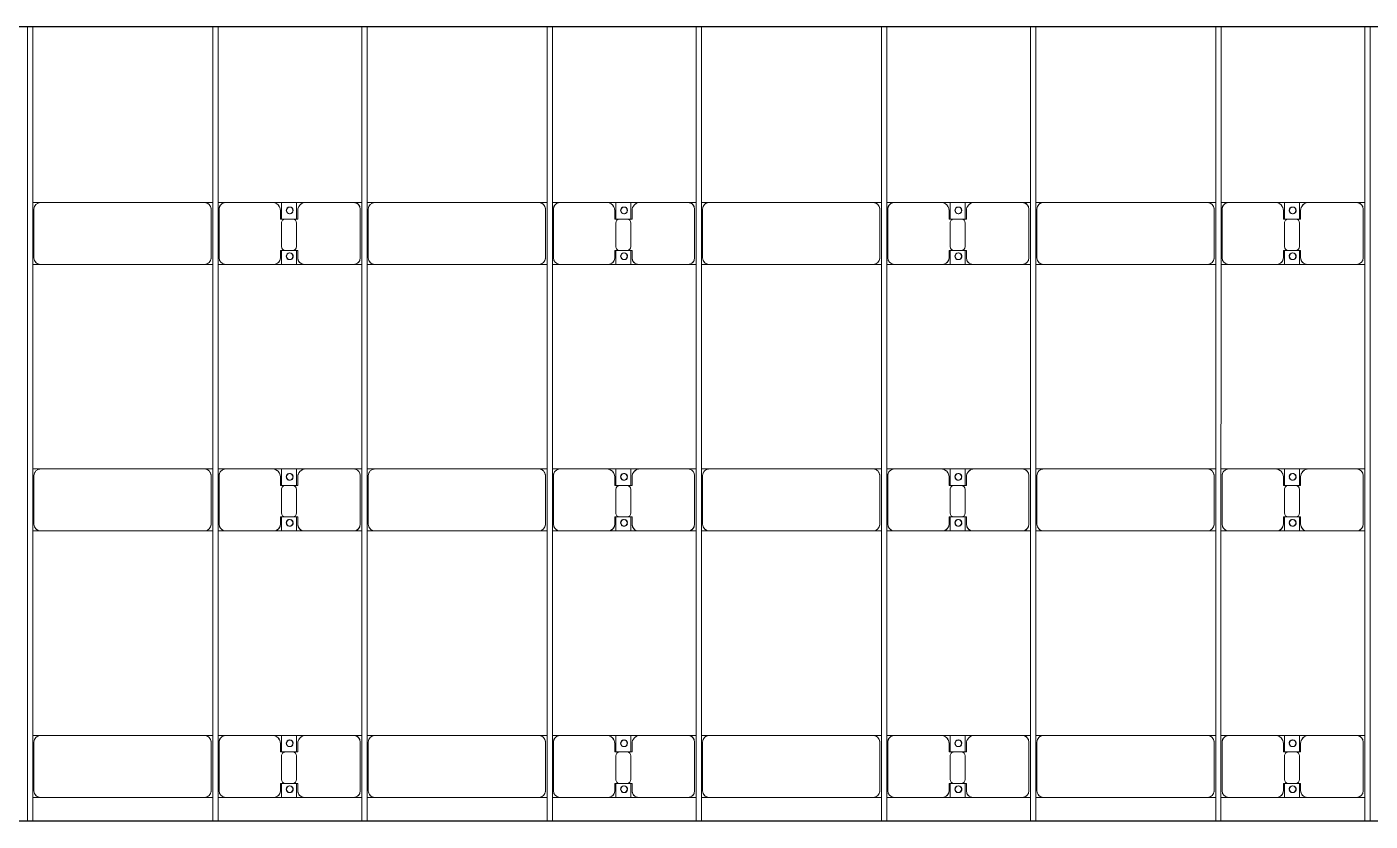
# Model space of a CAD drawing. Header units: millimetres. Extents: x -533732 to -130507, y -117886 to -23954.
# Drawn here: x -484065 to -473980, y -100546 to -94585 of the extents above; entities that cross this region are included whole.
import ezdxf

# ---------------------------------------------------------------- set-up
doc = ezdxf.new("R2010")
doc.units = ezdxf.units.MM
doc.layers.add('A-GENM', color=13, linetype='Continuous', lineweight=9)
doc.layers.add('S-BEAM', color=12, linetype='Continuous', lineweight=9)

# ---------------------------------------------------------------- blocks, each defined once
blk = doc.blocks.new('Dầm C52 - Hộp 40x60-V106-BỐ TRÍ KHUNG KẾT CẤU BÈ PIN 06')
at = {"layer": 'S-BEAM', "color": 3, "lineweight": 25}
blk.add_line((-637, -20), (-145891, -20), dxfattribs=at)
blk = doc.blocks.new('Dầm C52 - Hộp 40x60-19452-BỐ TRÍ KHUNG KẾT CẤU BÈ PIN 06')
at = {"layer": 'S-BEAM', "color": 3, "lineweight": 25}
blk.add_line((-110033, 20), (110033, 20), dxfattribs=at)
blk = doc.blocks.new('Dai phao do pin - DẢI PHAO ĐỠ PIN-V138-BỐ TRÍ KHUNG KẾT CẤU BÈ PIN 06')
at = {"layer": 'A-GENM', "color": 7}
for p, q in [((18279, 223), (18340, 223)), ((18279, 223), (18340, 223)), ((18710, 223), (18340, 223)), ((18710, 223), (18882, 223)), ((18882, 223), (18710, 223)), ((18768, 223), (18940, 223)), ((18768, 116), (18768, 223)), ((18940, 223), (18768, 223)), ((18882, 223), (18882, 116)), ((19300, 223), (18940, 223)), ((19300, 223), (19359, 223)), ((19300, 223), (19359, 223)), ((19399, 223), (19460, 223)), ((19399, 223), (19460, 223)), ((20690, 223), (19460, 223)), ((20690, 223), (20749, 223)), ((20690, 223), (20749, 223)), ((20789, 223), (20850, 223)), ((20789, 223), (20850, 223)), ((21220, 223), (20850, 223)), ((21220, 223), (21392, 223)), ((21392, 223), (21220, 223)), ((21278, 223), (21450, 223)), ((21278, 116), (21278, 223)), ((21450, 223), (21278, 223)), ((21392, 223), (21392, 116)), ((21810, 223), (21450, 223)), ((21810, 223), (21869, 223)), ((21810, 223), (21869, 223)), ((21909, 223), (21970, 223)), ((21909, 223), (21970, 223)), ((23200, 223), (21970, 223)), ((23200, 223), (23259, 223)), ((23200, 223), (23259, 223)), ((23299, 223), (23360, 223)), ((23299, 223), (23360, 223)), ((23730, 223), (23360, 223)), ((23730, 223), (23902, 223)), ((23902, 223), (23730, 223)), ((23788, 223), (23960, 223)), ((23788, 116), (23788, 223)), ((23960, 223), (23788, 223)), ((23902, 223), (23902, 116)), ((24320, 223), (23960, 223)), ((24320, 223), (24379, 223)), ((24320, 223), (24379, 223)), ((24419, 223), (24480, 223)), ((24419, 223), (24480, 223)), ((25710, 223), (24480, 223)), ((25710, 223), (25769, 223)), ((25710, 223), (25769, 223)), ((25809, 223), (25870, 223)), ((25809, 223), (25870, 223)), ((26240, 223), (25870, 223)), ((26240, 223), (26412, 223)), ((26412, 223), (26240, 223)), ((26298, 223), (26470, 223)), ((26298, 116), (26298, 223)), ((26470, 223), (26298, 223)), ((26412, 223), (26412, 116)), ((26830, 223), (26470, 223)), ((26830, 223), (26889, 223)), ((26830, 223), (26889, 223)), ((26929, 223), (26990, 223)), ((26929, 223), (26990, 223)), ((28220, 223), (26990, 223)), ((28220, 223), (28279, 223)), ((28220, 223), (28279, 223)), ((18290, 173), (18290, -192)), ((18760, 118), (18760, 173)), ((18852, 118), (18760, 118)), ((18890, 118), (18798, 118)), ((18890, 173), (18890, 118)), ((19350, -192), (19350, 173)), ((19410, 173), (19410, -192)), ((20740, -192), (20740, 173)), ((20800, 173), (20800, -192)), ((21270, 118), (21270, 173)), ((21362, 118), (21270, 118)), ((21400, 118), (21308, 118)), ((21400, 173), (21400, 118)), ((21860, -192), (21860, 173)), ((21920, 173), (21920, -192)), ((23250, -192), (23250, 173)), ((23310, 173), (23310, -192)), ((23780, 118), (23780, 173)), ((23872, 118), (23780, 118)), ((23910, 118), (23818, 118)), ((23910, 173), (23910, 118)), ((24370, -192), (24370, 173)), ((24430, 173), (24430, -192)), ((25760, -192), (25760, 173)), ((25820, 173), (25820, -192)), ((26290, 118), (26290, 173)), ((26382, 118), (26290, 118)), ((26420, 118), (26328, 118)), ((26420, 173), (26420, 118)), ((26880, -192), (26880, 173)), ((26940, 173), (26940, -192)), ((28270, -192), (28270, 173)), ((18768, 88), (18768, -88)), ((18882, -88), (18882, 88)), ((21278, 88), (21278, -88)), ((21392, -88), (21392, 88)), ((23788, 88), (23788, -88)), ((23902, -88), (23902, 88)), ((26298, 88), (26298, -88)), ((26412, -88), (26412, 88)), ((18760, -182), (18760, -118)), ((18760, -118), (18852, -118)), ((18768, -242), (18768, -116)), ((18798, -118), (18890, -118)), ((18882, -116), (18882, -242)), ((18890, -118), (18890, -182)), ((21270, -182), (21270, -118)), ((21270, -118), (21362, -118)), ((21278, -242), (21278, -116)), ((21308, -118), (21400, -118)), ((21392, -116), (21392, -242)), ((21400, -118), (21400, -182)), ((23780, -182), (23780, -118)), ((23780, -118), (23872, -118)), ((23788, -242), (23788, -116)), ((23818, -118), (23910, -118)), ((23902, -116), (23902, -242)), ((23910, -118), (23910, -182)), ((26290, -182), (26290, -118)), ((26290, -118), (26382, -118)), ((26298, -242), (26298, -116)), ((26328, -118), (26420, -118)), ((26412, -116), (26412, -242)), ((26420, -118), (26420, -182)), ((18340, -242), (18279, -242)), ((18340, -242), (18279, -242)), ((18340, -242), (18700, -242)), ((18882, -242), (18700, -242)), ((18700, -242), (18882, -242)), ((18950, -242), (18768, -242)), ((18768, -242), (18950, -242)), ((18950, -242), (19300, -242)), ((19359, -242), (19300, -242)), ((19359, -242), (19300, -242)), ((19460, -242), (19399, -242)), ((19460, -242), (19399, -242)), ((19460, -242), (20690, -242)), ((20749, -242), (20690, -242)), ((20749, -242), (20690, -242)), ((20850, -242), (20789, -242)), ((20850, -242), (20789, -242)), ((20850, -242), (21210, -242)), ((21392, -242), (21210, -242)), ((21210, -242), (21392, -242)), ((21460, -242), (21278, -242)), ((21278, -242), (21460, -242)), ((21460, -242), (21810, -242)), ((21869, -242), (21810, -242)), ((21869, -242), (21810, -242)), ((21970, -242), (21909, -242)), ((21970, -242), (21909, -242)), ((21970, -242), (23200, -242)), ((23259, -242), (23200, -242)), ((23259, -242), (23200, -242)), ((23360, -242), (23299, -242)), ((23360, -242), (23299, -242)), ((23360, -242), (23720, -242)), ((23902, -242), (23720, -242)), ((23720, -242), (23902, -242)), ((23970, -242), (23788, -242)), ((23788, -242), (23970, -242)), ((23970, -242), (24320, -242)), ((24379, -242), (24320, -242)), ((24379, -242), (24320, -242)), ((24480, -242), (24419, -242)), ((24480, -242), (24419, -242)), ((24480, -242), (25710, -242)), ((25769, -242), (25710, -242)), ((25769, -242), (25710, -242)), ((25870, -242), (25809, -242)), ((25870, -242), (25809, -242)), ((25870, -242), (26230, -242)), ((26412, -242), (26230, -242)), ((26230, -242), (26412, -242)), ((26480, -242), (26298, -242)), ((26298, -242), (26480, -242)), ((26480, -242), (26830, -242)), ((26889, -242), (26830, -242)), ((26889, -242), (26830, -242)), ((26990, -242), (26929, -242)), ((26990, -242), (26929, -242)), ((26990, -242), (28220, -242)), ((28279, -242), (28220, -242)), ((28279, -242), (28220, -242))]:
    blk.add_line(p, q, dxfattribs=at)
for centre, radius, start, end in [((18340, 173), 50, 90, 180), ((18340, 173), 50, 105, 180), ((18710, 173), 50, 360, 90), ((18710, 173), 50, 360, 75), ((18940, 173), 50, 90, 180), ((18940, 173), 50, 105, 180), ((19300, 173), 50, 0, 90), ((19300, 173), 50, 0, 75), ((19460, 173), 50, 90, 180), ((19460, 173), 50, 90, 120), ((20690, 173), 50, 360, 90), ((20690, 173), 50, 15, 90), ((20850, 173), 50, 90, 180), ((20850, 173), 50, 105, 180), ((21220, 173), 50, 0, 90), ((21220, 173), 50, 0, 75), ((21450, 173), 50, 90, 180), ((21450, 173), 50, 105, 180), ((21810, 173), 50, 0, 90), ((21810, 173), 50, 0, 75), ((21970, 173), 50, 90, 180), ((21970, 173), 50, 90, 120), ((23200, 173), 50, 0, 90), ((23200, 173), 50, 15, 90), ((23360, 173), 50, 90, 180), ((23360, 173), 50, 105, 180), ((23730, 173), 50, 360, 90), ((23730, 173), 50, 360, 75), ((23960, 173), 50, 90, 180), ((23960, 173), 50, 105, 180), ((24320, 173), 50, 0, 90), ((24320, 173), 50, 0, 75), ((24480, 173), 50, 90, 180), ((24480, 173), 50, 90, 120), ((25710, 173), 50, 360, 90), ((25710, 173), 50, 15, 90), ((25870, 173), 50, 90, 180), ((25870, 173), 50, 105, 180), ((26240, 173), 50, 360, 90), ((26240, 173), 50, 360, 75), ((26470, 173), 50, 90, 180), ((26470, 173), 50, 105, 180), ((26830, 173), 50, 0, 90), ((26830, 173), 50, 0, 75), ((26990, 173), 50, 90, 180), ((26990, 173), 50, 90, 120), ((28220, 173), 50, 0, 90), ((28220, 173), 50, 15, 90), ((18798, 88), 30, 90, 180), ((18819, 162), 25, 360, 180), ((18819, 162), 25, 360, 165), ((18819, 162), 25, 180, 0), ((18819, 162), 25, 195, 255), ((18821, 162), 25, 0, 180), ((18821, 162), 25, 90, 180), ((18821, 162), 25, 180, 0), ((18821, 162), 25, 180, 255), ((18819, 162), 25, 285, 360), ((18821, 162), 25, 15, 75), ((18821, 162), 25, 285, 345), ((18852, 88), 30, 0, 90), ((19460, 173), 50, 150, 180), ((21308, 88), 30, 90, 180), ((21329, 162), 25, 360, 180), ((21329, 162), 25, 360, 165), ((21329, 162), 25, 180, 0), ((21329, 162), 25, 195, 255), ((21331, 162), 25, 0, 180), ((21331, 162), 25, 90, 180), ((21331, 162), 25, 180, 0), ((21331, 162), 25, 180, 255), ((21329, 162), 25, 285, 360), ((21331, 162), 25, 15, 75), ((21331, 162), 25, 285, 345), ((21362, 88), 30, 0, 90), ((21970, 173), 50, 150, 180), ((23818, 88), 30, 90, 180), ((23839, 162), 25, 0, 180), ((23839, 162), 25, 0, 165), ((23839, 162), 25, 180, 0), ((23839, 162), 25, 195, 255), ((23841, 162), 25, 360, 180), ((23841, 162), 25, 90, 180), ((23841, 162), 25, 180, 360), ((23841, 162), 25, 180, 255), ((23839, 162), 25, 285, 0), ((23841, 162), 25, 15, 75), ((23841, 162), 25, 285, 345), ((23872, 88), 30, 360, 90), ((24480, 173), 50, 150, 180), ((26328, 88), 30, 90, 180), ((26349, 162), 25, 360, 180), ((26349, 162), 25, 360, 165), ((26349, 162), 25, 180, 360), ((26349, 162), 25, 195, 255), ((26351, 162), 25, 0, 180), ((26351, 162), 25, 90, 180), ((26351, 162), 25, 180, 360), ((26351, 162), 25, 180, 255), ((26349, 162), 25, 285, 360), ((26351, 162), 25, 15, 75), ((26351, 162), 25, 285, 345), ((26382, 88), 30, 0, 90), ((26990, 173), 50, 150, 180), ((18798, -88), 30, 180, 270), ((18852, -88), 30, 270, 0), ((21308, -88), 30, 180, 270), ((21362, -88), 30, 270, 0), ((23818, -88), 30, 180, 270), ((23872, -88), 30, 270, 360), ((26328, -88), 30, 180, 270), ((26382, -88), 30, 270, 0), ((18340, -192), 50, 180, 270), ((18340, -192), 50, 180, 255), ((18700, -182), 60, 270, 0), ((18700, -182), 60, 300, 0), ((18819, -183), 25, 360, 180), ((18819, -183), 25, 180, 360), ((18819, -183), 25, 195, 360), ((18821, -183), 25, 0, 180), ((18821, -183), 25, 60, 180), ((18821, -183), 25, 180, 0), ((18821, -183), 25, 180, 270), ((18819, -183), 25, 360, 150), ((18821, -183), 25, 285, 345), ((18821, -183), 25, 15, 30), ((18950, -182), 60, 180, 270), ((18950, -182), 60, 180, 240), ((19300, -192), 50, 270, 0), ((19300, -192), 50, 285, 0), ((19460, -192), 50, 180, 270), ((19460, -192), 50, 180, 210), ((20690, -192), 50, 270, 0), ((20850, -192), 50, 180, 270), ((20850, -192), 50, 180, 255), ((21210, -182), 60, 270, 0), ((21210, -182), 60, 300, 0), ((21329, -183), 25, 0, 180), ((21329, -183), 25, 180, 0), ((21329, -183), 25, 195, 0), ((21331, -183), 25, 360, 180), ((21331, -183), 25, 60, 180), ((21331, -183), 25, 180, 0), ((21331, -183), 25, 180, 270), ((21329, -183), 25, 0, 150), ((21331, -183), 25, 285, 345), ((21331, -183), 25, 15, 30), ((21460, -182), 60, 180, 270), ((21460, -182), 60, 180, 240), ((21810, -192), 50, 270, 0), ((21810, -192), 50, 285, 0), ((21970, -192), 50, 180, 270), ((21970, -192), 50, 180, 210), ((23200, -192), 50, 270, 0), ((23360, -192), 50, 180, 270), ((23360, -192), 50, 180, 255), ((23720, -182), 60, 270, 0), ((23720, -182), 60, 300, 0), ((23839, -183), 25, 0, 180), ((23839, -183), 25, 180, 0), ((23839, -183), 25, 195, 0), ((23841, -183), 25, 360, 180), ((23841, -183), 25, 60, 180), ((23841, -183), 25, 180, 0), ((23841, -183), 25, 180, 270), ((23839, -183), 25, 360, 150), ((23841, -183), 25, 285, 345), ((23841, -183), 25, 15, 30), ((23970, -182), 60, 180, 270), ((23970, -182), 60, 180, 240), ((24320, -192), 50, 270, 0), ((24320, -192), 50, 285, 0), ((24480, -192), 50, 180, 270), ((24480, -192), 50, 180, 210), ((25710, -192), 50, 270, 360), ((25870, -192), 50, 180, 270), ((25870, -192), 50, 180, 255), ((26230, -182), 60, 270, 360), ((26230, -182), 60, 300, 360), ((26349, -183), 25, 0, 180), ((26349, -183), 25, 180, 0), ((26349, -183), 25, 195, 0), ((26351, -183), 25, 360, 180), ((26351, -183), 25, 60, 180), ((26351, -183), 25, 180, 0), ((26351, -183), 25, 180, 270), ((26349, -183), 25, 0, 150), ((26351, -183), 25, 285, 345), ((26351, -183), 25, 15, 30), ((26480, -182), 60, 180, 270), ((26480, -182), 60, 180, 240), ((26830, -192), 50, 270, 0), ((26830, -192), 50, 285, 0), ((26990, -192), 50, 180, 270), ((26990, -192), 50, 180, 210), ((28220, -192), 50, 270, 360), ((19460, -192), 50, 225, 255), ((20690, -192), 50, 270, 300), ((20690, -192), 50, 330, 345), ((21970, -192), 50, 225, 255), ((23200, -192), 50, 270, 300), ((23200, -192), 50, 330, 345), ((24480, -192), 50, 225, 255), ((25710, -192), 50, 270, 300), ((25710, -192), 50, 330, 345), ((26990, -192), 50, 225, 255), ((28220, -192), 50, 270, 300), ((28220, -192), 50, 330, 345)]:
    blk.add_arc(centre, radius, start, end, dxfattribs=at)
blk = doc.blocks.new('Dai phao do pin - DẢI PHAO ĐỠ PIN-V139-BỐ TRÍ KHUNG KẾT CẤU BÈ PIN 06')
at = {"layer": 'A-GENM', "color": 7}
for p, q in [((18279, 223), (18340, 223)), ((18279, 223), (18340, 223)), ((18710, 223), (18340, 223)), ((18710, 223), (18882, 223)), ((18882, 223), (18710, 223)), ((18768, 223), (18940, 223)), ((18768, 116), (18768, 223)), ((18940, 223), (18768, 223)), ((18882, 223), (18882, 116)), ((19300, 223), (18940, 223)), ((19300, 223), (19359, 223)), ((19300, 223), (19359, 223)), ((19399, 223), (19460, 223)), ((19399, 223), (19460, 223)), ((20690, 223), (19460, 223)), ((20690, 223), (20749, 223)), ((20690, 223), (20749, 223)), ((20789, 223), (20850, 223)), ((20789, 223), (20850, 223)), ((21220, 223), (20850, 223)), ((21220, 223), (21392, 223)), ((21392, 223), (21220, 223)), ((21278, 223), (21450, 223)), ((21278, 116), (21278, 223)), ((21450, 223), (21278, 223)), ((21392, 223), (21392, 116)), ((21810, 223), (21450, 223)), ((21810, 223), (21869, 223)), ((21810, 223), (21869, 223)), ((21909, 223), (21970, 223)), ((21909, 223), (21970, 223)), ((23200, 223), (21970, 223)), ((23200, 223), (23259, 223)), ((23200, 223), (23259, 223)), ((23299, 223), (23360, 223)), ((23299, 223), (23360, 223)), ((23730, 223), (23360, 223)), ((23730, 223), (23902, 223)), ((23902, 223), (23730, 223)), ((23788, 223), (23960, 223)), ((23788, 116), (23788, 223)), ((23960, 223), (23788, 223)), ((23902, 223), (23902, 116)), ((24320, 223), (23960, 223)), ((24320, 223), (24379, 223)), ((24320, 223), (24379, 223)), ((24419, 223), (24480, 223)), ((24419, 223), (24480, 223)), ((25710, 223), (24480, 223)), ((25710, 223), (25769, 223)), ((25710, 223), (25769, 223)), ((25809, 223), (25870, 223)), ((25809, 223), (25870, 223)), ((26240, 223), (25870, 223)), ((26240, 223), (26412, 223)), ((26412, 223), (26240, 223)), ((26298, 223), (26470, 223)), ((26298, 116), (26298, 223)), ((26470, 223), (26298, 223)), ((26412, 223), (26412, 116)), ((26830, 223), (26470, 223)), ((26830, 223), (26889, 223)), ((26830, 223), (26889, 223)), ((26929, 223), (26990, 223)), ((26929, 223), (26990, 223)), ((28220, 223), (26990, 223)), ((28220, 223), (28279, 223)), ((28220, 223), (28279, 223)), ((18290, 173), (18290, -192)), ((18760, 118), (18760, 173)), ((18852, 118), (18760, 118)), ((18890, 118), (18798, 118)), ((18890, 173), (18890, 118)), ((19350, -192), (19350, 173)), ((19410, 173), (19410, -192)), ((20740, -192), (20740, 173)), ((20800, 173), (20800, -192)), ((21270, 118), (21270, 173)), ((21362, 118), (21270, 118)), ((21400, 118), (21308, 118)), ((21400, 173), (21400, 118)), ((21860, -192), (21860, 173)), ((21920, 173), (21920, -192)), ((23250, -192), (23250, 173)), ((23310, 173), (23310, -192)), ((23780, 118), (23780, 173)), ((23872, 118), (23780, 118)), ((23910, 118), (23818, 118)), ((23910, 173), (23910, 118)), ((24370, -192), (24370, 173)), ((24430, 173), (24430, -192)), ((25760, -192), (25760, 173)), ((25820, 173), (25820, -192)), ((26290, 118), (26290, 173)), ((26382, 118), (26290, 118)), ((26420, 118), (26328, 118)), ((26420, 173), (26420, 118)), ((26880, -192), (26880, 173)), ((26940, 173), (26940, -192)), ((28270, -192), (28270, 173)), ((18768, 88), (18768, -88)), ((18882, -88), (18882, 88)), ((21278, 88), (21278, -88)), ((21392, -88), (21392, 88)), ((23788, 88), (23788, -88)), ((23902, -88), (23902, 88)), ((26298, 88), (26298, -88)), ((26412, -88), (26412, 88)), ((18760, -182), (18760, -118)), ((18760, -118), (18852, -118)), ((18768, -242), (18768, -116)), ((18798, -118), (18890, -118)), ((18882, -116), (18882, -242)), ((18890, -118), (18890, -182)), ((21270, -182), (21270, -118)), ((21270, -118), (21362, -118)), ((21278, -242), (21278, -116)), ((21308, -118), (21400, -118)), ((21392, -116), (21392, -242)), ((21400, -118), (21400, -182)), ((23780, -182), (23780, -118)), ((23780, -118), (23872, -118)), ((23788, -242), (23788, -116)), ((23818, -118), (23910, -118)), ((23902, -116), (23902, -242)), ((23910, -118), (23910, -182)), ((26290, -182), (26290, -118)), ((26290, -118), (26382, -118)), ((26298, -242), (26298, -116)), ((26328, -118), (26420, -118)), ((26412, -116), (26412, -242)), ((26420, -118), (26420, -182)), ((18340, -242), (18279, -242)), ((18340, -242), (18279, -242)), ((18340, -242), (18700, -242)), ((18882, -242), (18700, -242)), ((18700, -242), (18882, -242)), ((18950, -242), (18768, -242)), ((18768, -242), (18950, -242)), ((18950, -242), (19300, -242)), ((19359, -242), (19300, -242)), ((19359, -242), (19300, -242)), ((19460, -242), (19399, -242)), ((19460, -242), (19399, -242)), ((19460, -242), (20690, -242)), ((20749, -242), (20690, -242)), ((20749, -242), (20690, -242)), ((20850, -242), (20789, -242)), ((20850, -242), (20789, -242)), ((20850, -242), (21210, -242)), ((21392, -242), (21210, -242)), ((21210, -242), (21392, -242)), ((21460, -242), (21278, -242)), ((21278, -242), (21460, -242)), ((21460, -242), (21810, -242)), ((21869, -242), (21810, -242)), ((21869, -242), (21810, -242)), ((21970, -242), (21909, -242)), ((21970, -242), (21909, -242)), ((21970, -242), (23200, -242)), ((23259, -242), (23200, -242)), ((23259, -242), (23200, -242)), ((23360, -242), (23299, -242)), ((23360, -242), (23299, -242)), ((23360, -242), (23720, -242)), ((23902, -242), (23720, -242)), ((23720, -242), (23902, -242)), ((23970, -242), (23788, -242)), ((23788, -242), (23970, -242)), ((23970, -242), (24320, -242)), ((24379, -242), (24320, -242)), ((24379, -242), (24320, -242)), ((24480, -242), (24419, -242)), ((24480, -242), (24419, -242)), ((24480, -242), (25710, -242)), ((25769, -242), (25710, -242)), ((25769, -242), (25710, -242)), ((25870, -242), (25809, -242)), ((25870, -242), (25809, -242)), ((25870, -242), (26230, -242)), ((26412, -242), (26230, -242)), ((26230, -242), (26412, -242)), ((26480, -242), (26298, -242)), ((26298, -242), (26480, -242)), ((26480, -242), (26830, -242)), ((26889, -242), (26830, -242)), ((26889, -242), (26830, -242)), ((26990, -242), (26929, -242)), ((26990, -242), (26929, -242)), ((26990, -242), (28220, -242)), ((28279, -242), (28220, -242)), ((28279, -242), (28220, -242))]:
    blk.add_line(p, q, dxfattribs=at)
for centre, radius, start, end in [((18340, 173), 50, 90, 180), ((18340, 173), 50, 105, 180), ((18710, 173), 50, 360, 90), ((18710, 173), 50, 360, 75), ((18940, 173), 50, 90, 180), ((18940, 173), 50, 105, 180), ((19300, 173), 50, 0, 90), ((19300, 173), 50, 0, 75), ((19460, 173), 50, 90, 180), ((19460, 173), 50, 90, 120), ((20690, 173), 50, 360, 90), ((20690, 173), 50, 15, 90), ((20850, 173), 50, 90, 180), ((20850, 173), 50, 105, 180), ((21220, 173), 50, 0, 90), ((21220, 173), 50, 0, 75), ((21450, 173), 50, 90, 180), ((21450, 173), 50, 105, 180), ((21810, 173), 50, 0, 90), ((21810, 173), 50, 0, 75), ((21970, 173), 50, 90, 180), ((21970, 173), 50, 90, 120), ((23200, 173), 50, 0, 90), ((23200, 173), 50, 15, 90), ((23360, 173), 50, 90, 180), ((23360, 173), 50, 105, 180), ((23730, 173), 50, 360, 90), ((23730, 173), 50, 360, 75), ((23960, 173), 50, 90, 180), ((23960, 173), 50, 105, 180), ((24320, 173), 50, 0, 90), ((24320, 173), 50, 0, 75), ((24480, 173), 50, 90, 180), ((24480, 173), 50, 90, 120), ((25710, 173), 50, 360, 90), ((25710, 173), 50, 15, 90), ((25870, 173), 50, 90, 180), ((25870, 173), 50, 105, 180), ((26240, 173), 50, 360, 90), ((26240, 173), 50, 360, 75), ((26470, 173), 50, 90, 180), ((26470, 173), 50, 105, 180), ((26830, 173), 50, 0, 90), ((26830, 173), 50, 0, 75), ((26990, 173), 50, 90, 180), ((26990, 173), 50, 90, 120), ((28220, 173), 50, 0, 90), ((28220, 173), 50, 15, 90), ((18798, 88), 30, 90, 180), ((18819, 162), 25, 360, 180), ((18819, 162), 25, 360, 165), ((18819, 162), 25, 180, 0), ((18819, 162), 25, 195, 255), ((18821, 162), 25, 0, 180), ((18821, 162), 25, 90, 180), ((18821, 162), 25, 180, 0), ((18821, 162), 25, 180, 255), ((18819, 162), 25, 285, 360), ((18821, 162), 25, 15, 75), ((18821, 162), 25, 285, 345), ((18852, 88), 30, 0, 90), ((19460, 173), 50, 150, 180), ((21308, 88), 30, 90, 180), ((21329, 162), 25, 360, 180), ((21329, 162), 25, 360, 165), ((21329, 162), 25, 180, 0), ((21329, 162), 25, 195, 255), ((21331, 162), 25, 0, 180), ((21331, 162), 25, 90, 180), ((21331, 162), 25, 180, 0), ((21331, 162), 25, 180, 255), ((21329, 162), 25, 285, 360), ((21331, 162), 25, 15, 75), ((21331, 162), 25, 285, 345), ((21362, 88), 30, 0, 90), ((21970, 173), 50, 150, 180), ((23818, 88), 30, 90, 180), ((23839, 162), 25, 0, 180), ((23839, 162), 25, 0, 165), ((23839, 162), 25, 180, 0), ((23839, 162), 25, 195, 255), ((23841, 162), 25, 360, 180), ((23841, 162), 25, 90, 180), ((23841, 162), 25, 180, 360), ((23841, 162), 25, 180, 255), ((23839, 162), 25, 285, 0), ((23841, 162), 25, 15, 75), ((23841, 162), 25, 285, 345), ((23872, 88), 30, 360, 90), ((24480, 173), 50, 150, 180), ((26328, 88), 30, 90, 180), ((26349, 162), 25, 360, 180), ((26349, 162), 25, 360, 165), ((26349, 162), 25, 180, 360), ((26349, 162), 25, 195, 255), ((26351, 162), 25, 0, 180), ((26351, 162), 25, 90, 180), ((26351, 162), 25, 180, 360), ((26351, 162), 25, 180, 255), ((26349, 162), 25, 285, 360), ((26351, 162), 25, 15, 75), ((26351, 162), 25, 285, 345), ((26382, 88), 30, 0, 90), ((26990, 173), 50, 150, 180), ((18798, -88), 30, 180, 270), ((18852, -88), 30, 270, 0), ((21308, -88), 30, 180, 270), ((21362, -88), 30, 270, 0), ((23818, -88), 30, 180, 270), ((23872, -88), 30, 270, 360), ((26328, -88), 30, 180, 270), ((26382, -88), 30, 270, 0), ((18340, -192), 50, 180, 270), ((18340, -192), 50, 180, 255), ((18700, -182), 60, 270, 0), ((18700, -182), 60, 300, 0), ((18819, -183), 25, 360, 180), ((18819, -183), 25, 180, 360), ((18819, -183), 25, 195, 360), ((18821, -183), 25, 0, 180), ((18821, -183), 25, 60, 180), ((18821, -183), 25, 180, 0), ((18821, -183), 25, 180, 270), ((18819, -183), 25, 360, 150), ((18821, -183), 25, 285, 345), ((18821, -183), 25, 15, 30), ((18950, -182), 60, 180, 270), ((18950, -182), 60, 180, 240), ((19300, -192), 50, 270, 0), ((19300, -192), 50, 285, 0), ((19460, -192), 50, 180, 270), ((19460, -192), 50, 180, 210), ((20690, -192), 50, 270, 0), ((20850, -192), 50, 180, 270), ((20850, -192), 50, 180, 255), ((21210, -182), 60, 270, 0), ((21210, -182), 60, 300, 0), ((21329, -183), 25, 0, 180), ((21329, -183), 25, 180, 0), ((21329, -183), 25, 195, 0), ((21331, -183), 25, 360, 180), ((21331, -183), 25, 60, 180), ((21331, -183), 25, 180, 0), ((21331, -183), 25, 180, 270), ((21329, -183), 25, 0, 150), ((21331, -183), 25, 285, 345), ((21331, -183), 25, 15, 30), ((21460, -182), 60, 180, 270), ((21460, -182), 60, 180, 240), ((21810, -192), 50, 270, 0), ((21810, -192), 50, 285, 0), ((21970, -192), 50, 180, 270), ((21970, -192), 50, 180, 210), ((23200, -192), 50, 270, 0), ((23360, -192), 50, 180, 270), ((23360, -192), 50, 180, 255), ((23720, -182), 60, 270, 0), ((23720, -182), 60, 300, 0), ((23839, -183), 25, 0, 180), ((23839, -183), 25, 180, 0), ((23839, -183), 25, 195, 0), ((23841, -183), 25, 360, 180), ((23841, -183), 25, 60, 180), ((23841, -183), 25, 180, 0), ((23841, -183), 25, 180, 270), ((23839, -183), 25, 360, 150), ((23841, -183), 25, 285, 345), ((23841, -183), 25, 15, 30), ((23970, -182), 60, 180, 270), ((23970, -182), 60, 180, 240), ((24320, -192), 50, 270, 0), ((24320, -192), 50, 285, 0), ((24480, -192), 50, 180, 270), ((24480, -192), 50, 180, 210), ((25710, -192), 50, 270, 360), ((25870, -192), 50, 180, 270), ((25870, -192), 50, 180, 255), ((26230, -182), 60, 270, 360), ((26230, -182), 60, 300, 360), ((26349, -183), 25, 0, 180), ((26349, -183), 25, 180, 0), ((26349, -183), 25, 195, 0), ((26351, -183), 25, 360, 180), ((26351, -183), 25, 60, 180), ((26351, -183), 25, 180, 0), ((26351, -183), 25, 180, 270), ((26349, -183), 25, 0, 150), ((26351, -183), 25, 285, 345), ((26351, -183), 25, 15, 30), ((26480, -182), 60, 180, 270), ((26480, -182), 60, 180, 240), ((26830, -192), 50, 270, 0), ((26830, -192), 50, 285, 0), ((26990, -192), 50, 180, 270), ((26990, -192), 50, 180, 210), ((28220, -192), 50, 270, 360), ((19460, -192), 50, 225, 255), ((20690, -192), 50, 270, 300), ((20690, -192), 50, 330, 345), ((21970, -192), 50, 225, 255), ((23200, -192), 50, 270, 300), ((23200, -192), 50, 330, 345), ((24480, -192), 50, 225, 255), ((25710, -192), 50, 270, 300), ((25710, -192), 50, 330, 345), ((26990, -192), 50, 225, 255), ((28220, -192), 50, 270, 300), ((28220, -192), 50, 330, 345)]:
    blk.add_arc(centre, radius, start, end, dxfattribs=at)
blk = doc.blocks.new('Dai phao do pin - DẢI PHAO ĐỠ PIN-V140-BỐ TRÍ KHUNG KẾT CẤU BÈ PIN 06')
at = {"layer": 'A-GENM', "color": 7}
for p, q in [((18279, 223), (18340, 223)), ((18279, 223), (18340, 223)), ((18710, 223), (18340, 223)), ((18710, 223), (18882, 223)), ((18882, 223), (18710, 223)), ((18768, 223), (18940, 223)), ((18768, 116), (18768, 223)), ((18940, 223), (18768, 223)), ((18882, 223), (18882, 116)), ((19300, 223), (18940, 223)), ((19300, 223), (19359, 223)), ((19300, 223), (19359, 223)), ((19399, 223), (19460, 223)), ((19399, 223), (19460, 223)), ((20690, 223), (19460, 223)), ((20690, 223), (20749, 223)), ((20690, 223), (20749, 223)), ((20789, 223), (20850, 223)), ((20789, 223), (20850, 223)), ((21220, 223), (20850, 223)), ((21220, 223), (21392, 223)), ((21392, 223), (21220, 223)), ((21278, 223), (21450, 223)), ((21278, 116), (21278, 223)), ((21450, 223), (21278, 223)), ((21392, 223), (21392, 116)), ((21810, 223), (21450, 223)), ((21810, 223), (21869, 223)), ((21810, 223), (21869, 223)), ((21909, 223), (21970, 223)), ((21909, 223), (21970, 223)), ((23200, 223), (21970, 223)), ((23200, 223), (23259, 223)), ((23200, 223), (23259, 223)), ((23299, 223), (23360, 223)), ((23299, 223), (23360, 223)), ((23730, 223), (23360, 223)), ((23730, 223), (23902, 223)), ((23902, 223), (23730, 223)), ((23788, 223), (23960, 223)), ((23788, 116), (23788, 223)), ((23960, 223), (23788, 223)), ((23902, 223), (23902, 116)), ((24320, 223), (23960, 223)), ((24320, 223), (24379, 223)), ((24320, 223), (24379, 223)), ((24419, 223), (24480, 223)), ((24419, 223), (24480, 223)), ((25710, 223), (24480, 223)), ((25710, 223), (25769, 223)), ((25710, 223), (25769, 223)), ((25809, 223), (25870, 223)), ((25809, 223), (25870, 223)), ((26240, 223), (25870, 223)), ((26240, 223), (26412, 223)), ((26412, 223), (26240, 223)), ((26298, 223), (26470, 223)), ((26298, 116), (26298, 223)), ((26470, 223), (26298, 223)), ((26412, 223), (26412, 116)), ((26830, 223), (26470, 223)), ((26830, 223), (26889, 223)), ((26830, 223), (26889, 223)), ((26929, 223), (26990, 223)), ((26929, 223), (26990, 223)), ((28220, 223), (26990, 223)), ((28220, 223), (28279, 223)), ((28220, 223), (28279, 223)), ((18290, 173), (18290, -192)), ((18760, 118), (18760, 173)), ((18852, 118), (18760, 118)), ((18890, 118), (18798, 118)), ((18890, 173), (18890, 118)), ((19350, -192), (19350, 173)), ((19410, 173), (19410, -192)), ((20740, -192), (20740, 173)), ((20800, 173), (20800, -192)), ((21270, 118), (21270, 173)), ((21362, 118), (21270, 118)), ((21400, 118), (21308, 118)), ((21400, 173), (21400, 118)), ((21860, -192), (21860, 173)), ((21920, 173), (21920, -192)), ((23250, -192), (23250, 173)), ((23310, 173), (23310, -192)), ((23780, 118), (23780, 173)), ((23872, 118), (23780, 118)), ((23910, 118), (23818, 118)), ((23910, 173), (23910, 118)), ((24370, -192), (24370, 173)), ((24430, 173), (24430, -192)), ((25760, -192), (25760, 173)), ((25820, 173), (25820, -192)), ((26290, 118), (26290, 173)), ((26382, 118), (26290, 118)), ((26420, 118), (26328, 118)), ((26420, 173), (26420, 118)), ((26880, -192), (26880, 173)), ((26940, 173), (26940, -192)), ((28270, -192), (28270, 173)), ((18768, 88), (18768, -88)), ((18882, -88), (18882, 88)), ((21278, 88), (21278, -88)), ((21392, -88), (21392, 88)), ((23788, 88), (23788, -88)), ((23902, -88), (23902, 88)), ((26298, 88), (26298, -88)), ((26412, -88), (26412, 88)), ((18760, -182), (18760, -118)), ((18760, -118), (18852, -118)), ((18768, -242), (18768, -116)), ((18798, -118), (18890, -118)), ((18882, -116), (18882, -242)), ((18890, -118), (18890, -182)), ((21270, -182), (21270, -118)), ((21270, -118), (21362, -118)), ((21278, -242), (21278, -116)), ((21308, -118), (21400, -118)), ((21392, -116), (21392, -242)), ((21400, -118), (21400, -182)), ((23780, -182), (23780, -118)), ((23780, -118), (23872, -118)), ((23788, -242), (23788, -116)), ((23818, -118), (23910, -118)), ((23902, -116), (23902, -242)), ((23910, -118), (23910, -182)), ((26290, -182), (26290, -118)), ((26290, -118), (26382, -118)), ((26298, -242), (26298, -116)), ((26328, -118), (26420, -118)), ((26412, -116), (26412, -242)), ((26420, -118), (26420, -182)), ((18340, -242), (18279, -242)), ((18340, -242), (18279, -242)), ((18340, -242), (18700, -242)), ((18882, -242), (18700, -242)), ((18700, -242), (18882, -242)), ((18950, -242), (18768, -242)), ((18768, -242), (18950, -242)), ((18950, -242), (19300, -242)), ((19359, -242), (19300, -242)), ((19359, -242), (19300, -242)), ((19460, -242), (19399, -242)), ((19460, -242), (19399, -242)), ((19460, -242), (20690, -242)), ((20749, -242), (20690, -242)), ((20749, -242), (20690, -242)), ((20850, -242), (20789, -242)), ((20850, -242), (20789, -242)), ((20850, -242), (21210, -242)), ((21392, -242), (21210, -242)), ((21210, -242), (21392, -242)), ((21460, -242), (21278, -242)), ((21278, -242), (21460, -242)), ((21460, -242), (21810, -242)), ((21869, -242), (21810, -242)), ((21869, -242), (21810, -242)), ((21970, -242), (21909, -242)), ((21970, -242), (21909, -242)), ((21970, -242), (23200, -242)), ((23259, -242), (23200, -242)), ((23259, -242), (23200, -242)), ((23360, -242), (23299, -242)), ((23360, -242), (23299, -242)), ((23360, -242), (23720, -242)), ((23902, -242), (23720, -242)), ((23720, -242), (23902, -242)), ((23970, -242), (23788, -242)), ((23788, -242), (23970, -242)), ((23970, -242), (24320, -242)), ((24379, -242), (24320, -242)), ((24379, -242), (24320, -242)), ((24480, -242), (24419, -242)), ((24480, -242), (24419, -242)), ((24480, -242), (25710, -242)), ((25769, -242), (25710, -242)), ((25769, -242), (25710, -242)), ((25870, -242), (25809, -242)), ((25870, -242), (25809, -242)), ((25870, -242), (26230, -242)), ((26412, -242), (26230, -242)), ((26230, -242), (26412, -242)), ((26480, -242), (26298, -242)), ((26298, -242), (26480, -242)), ((26480, -242), (26830, -242)), ((26889, -242), (26830, -242)), ((26889, -242), (26830, -242)), ((26990, -242), (26929, -242)), ((26990, -242), (26929, -242)), ((26990, -242), (28220, -242)), ((28279, -242), (28220, -242)), ((28279, -242), (28220, -242))]:
    blk.add_line(p, q, dxfattribs=at)
for centre, radius, start, end in [((18340, 173), 50, 90, 180), ((18340, 173), 50, 105.1547, 180), ((18710, 173), 50, 360, 90), ((18710, 173), 50, 360, 74.8503), ((18940, 173), 50, 90, 180), ((18940, 173), 50, 105.1471, 180), ((19300, 173), 50, 0, 90), ((19300, 173), 50, 0, 74.8578), ((19460, 173), 50, 90, 180), ((19460, 173), 50, 90, 120), ((20690, 173), 50, 360, 90), ((20690, 173), 50, 15, 90), ((20850, 173), 50, 90, 180), ((20850, 173), 50, 105.123, 180), ((21220, 173), 50, 0, 90), ((21220, 173), 50, 0, 74.8821), ((21450, 173), 50, 90, 180), ((21450, 173), 50, 105.1154, 180), ((21810, 173), 50, 0, 90), ((21810, 173), 50, 0, 74.8895), ((21970, 173), 50, 90, 180), ((21970, 173), 50, 90, 120), ((23200, 173), 50, 0, 90), ((23200, 173), 50, 15, 90), ((23360, 173), 50, 90, 180), ((23360, 173), 50, 105.0912, 180), ((23730, 173), 50, 360, 90), ((23730, 173), 50, 360, 74.9138), ((23960, 173), 50, 90, 180), ((23960, 173), 50, 105.0836, 180), ((24320, 173), 50, 0, 90), ((24320, 173), 50, 0, 74.9213), ((24480, 173), 50, 90, 180), ((24480, 173), 50, 90, 120), ((25710, 173), 50, 360, 90), ((25710, 173), 50, 15, 90), ((25870, 173), 50, 90, 180), ((25870, 173), 50, 105.0594, 180), ((26240, 173), 50, 360, 90), ((26240, 173), 50, 360, 74.9456), ((26470, 173), 50, 90, 180), ((26470, 173), 50, 105.0518, 180), ((26830, 173), 50, 0, 90), ((26830, 173), 50, 0, 74.953), ((26990, 173), 50, 90, 180), ((26990, 173), 50, 90, 120), ((28220, 173), 50, 0, 90), ((28220, 173), 50, 15, 90), ((18798, 88), 30, 90, 180), ((18819, 162), 25, 360, 180), ((18819, 162), 25, 360, 165), ((18819, 162), 25, 180, 0), ((18819, 162), 25, 195, 255), ((18821, 162), 25, 0, 180), ((18821, 162), 25, 90, 180), ((18821, 162), 25, 180, 0), ((18821, 162), 25, 180, 255), ((18819, 162), 25, 285, 360), ((18821, 162), 25, 15, 75), ((18821, 162), 25, 285, 345), ((18852, 88), 30, 0, 90), ((19460, 173), 50, 150, 180), ((21308, 88), 30, 90, 180), ((21329, 162), 25, 360, 180), ((21329, 162), 25, 360, 165), ((21329, 162), 25, 180, 0), ((21329, 162), 25, 195, 255), ((21331, 162), 25, 0, 180), ((21331, 162), 25, 90, 180), ((21331, 162), 25, 180, 0), ((21331, 162), 25, 180, 255), ((21329, 162), 25, 285, 360), ((21331, 162), 25, 15, 75), ((21331, 162), 25, 285, 345), ((21362, 88), 30, 0, 90), ((21970, 173), 50, 150, 180), ((23818, 88), 30, 90, 180), ((23839, 162), 25, 0, 180), ((23839, 162), 25, 0, 165), ((23839, 162), 25, 180, 0), ((23839, 162), 25, 195, 255), ((23841, 162), 25, 360, 180), ((23841, 162), 25, 90, 180), ((23841, 162), 25, 180, 360), ((23841, 162), 25, 180, 255), ((23839, 162), 25, 285, 0), ((23841, 162), 25, 15, 75), ((23841, 162), 25, 285, 345), ((23872, 88), 30, 360, 90), ((24480, 173), 50, 150, 180), ((26328, 88), 30, 90, 180), ((26349, 162), 25, 360, 180), ((26349, 162), 25, 360, 165), ((26349, 162), 25, 180, 360), ((26349, 162), 25, 195, 255), ((26351, 162), 25, 0, 180), ((26351, 162), 25, 90, 180), ((26351, 162), 25, 180, 360), ((26351, 162), 25, 180, 255), ((26349, 162), 25, 285, 360), ((26351, 162), 25, 15, 75), ((26351, 162), 25, 285, 345), ((26382, 88), 30, 0, 90), ((26990, 173), 50, 150, 180), ((18798, -88), 30, 180, 270), ((18852, -88), 30, 270, 0), ((21308, -88), 30, 180, 270), ((21362, -88), 30, 270, 0), ((23818, -88), 30, 180, 270), ((23872, -88), 30, 270, 360), ((26328, -88), 30, 180, 270), ((26382, -88), 30, 270, 0), ((18340, -192), 50, 180, 270), ((18340, -192), 50, 180, 255), ((18700, -182), 60, 270, 0), ((18700, -182), 60, 300, 0), ((18819, -183), 25, 360, 180), ((18819, -183), 25, 180, 360), ((18819, -183), 25, 195, 360), ((18821, -183), 25, 0, 180), ((18821, -183), 25, 60, 180), ((18821, -183), 25, 180, 0), ((18821, -183), 25, 180, 270), ((18819, -183), 25, 360, 150), ((18821, -183), 25, 285, 345), ((18821, -183), 25, 15, 30), ((18950, -182), 60, 180, 270), ((18950, -182), 60, 180, 240), ((19300, -192), 50, 270, 0), ((19300, -192), 50, 285, 0), ((19460, -192), 50, 180, 270), ((19460, -192), 50, 180, 210), ((20690, -192), 50, 270, 0), ((20850, -192), 50, 180, 270), ((20850, -192), 50, 180, 255), ((21210, -182), 60, 270, 0), ((21210, -182), 60, 300, 0), ((21329, -183), 25, 0, 180), ((21329, -183), 25, 180, 0), ((21329, -183), 25, 195, 0), ((21331, -183), 25, 360, 180), ((21331, -183), 25, 60, 180), ((21331, -183), 25, 180, 0), ((21331, -183), 25, 180, 270), ((21329, -183), 25, 0, 150), ((21331, -183), 25, 285, 345), ((21331, -183), 25, 15, 30), ((21460, -182), 60, 180, 270), ((21460, -182), 60, 180, 240), ((21810, -192), 50, 270, 0), ((21810, -192), 50, 285, 0), ((21970, -192), 50, 180, 270), ((21970, -192), 50, 180, 210), ((23200, -192), 50, 270, 0), ((23360, -192), 50, 180, 270), ((23360, -192), 50, 180, 255), ((23720, -182), 60, 270, 0), ((23720, -182), 60, 300, 0), ((23839, -183), 25, 0, 180), ((23839, -183), 25, 180, 0), ((23839, -183), 25, 195, 0), ((23841, -183), 25, 360, 180), ((23841, -183), 25, 60, 180), ((23841, -183), 25, 180, 0), ((23841, -183), 25, 180, 270), ((23839, -183), 25, 360, 150), ((23841, -183), 25, 285, 345), ((23841, -183), 25, 15, 30), ((23970, -182), 60, 180, 270), ((23970, -182), 60, 180, 240), ((24320, -192), 50, 270, 0), ((24320, -192), 50, 285, 0), ((24480, -192), 50, 180, 270), ((24480, -192), 50, 180, 210), ((25710, -192), 50, 270, 360), ((25870, -192), 50, 180, 270), ((25870, -192), 50, 180, 255), ((26230, -182), 60, 270, 360), ((26230, -182), 60, 300, 360), ((26349, -183), 25, 0, 180), ((26349, -183), 25, 180, 0), ((26349, -183), 25, 195, 0), ((26351, -183), 25, 360, 180), ((26351, -183), 25, 60, 180), ((26351, -183), 25, 180, 0), ((26351, -183), 25, 180, 270), ((26349, -183), 25, 0, 150), ((26351, -183), 25, 285, 345), ((26351, -183), 25, 15, 30), ((26480, -182), 60, 180, 270), ((26480, -182), 60, 180, 240), ((26830, -192), 50, 270, 0), ((26830, -192), 50, 285, 0), ((26990, -192), 50, 180, 270), ((26990, -192), 50, 180, 210), ((28220, -192), 50, 270, 360), ((19460, -192), 50, 225, 255), ((20690, -192), 50, 270, 300), ((20690, -192), 50, 330, 345), ((21970, -192), 50, 225, 255), ((23200, -192), 50, 270, 300), ((23200, -192), 50, 330, 345), ((24480, -192), 50, 225, 255), ((25710, -192), 50, 270, 300), ((25710, -192), 50, 330, 345), ((26990, -192), 50, 225, 255), ((28220, -192), 50, 270, 300), ((28220, -192), 50, 330, 345)]:
    blk.add_arc(centre, radius, start, end, dxfattribs=at)
blk = doc.blocks.new('Dầm C52 - Dầm C52-19796-BỐ TRÍ KHUNG KẾT CẤU BÈ PIN 06')
at = {"layer": 'S-BEAM', "color": 1}
for p, q in [((-29413, 20), (-23453, 20)), ((-23453, -20), (-29413, -20))]:
    blk.add_line(p, q, dxfattribs=at)
blk = doc.blocks.new('HOBANMONG_BEPIN 6_rvt-1-BỐ TRÍ KHUNG KẾT CẤU BÈ PIN 06')
at = {"layer": 'A-GENM', "color": 3, "lineweight": 25, "rotation": 179.9997586099391}
for name, p in [('Dai phao do pin - DẢI PHAO ĐỠ PIN-V138-BỐ TRÍ KHUNG KẾT CẤU BÈ PIN 06', (-455742, -96145)), ('Dai phao do pin - DẢI PHAO ĐỠ PIN-V139-BỐ TRÍ KHUNG KẾT CẤU BÈ PIN 06', (-455742, -98145)), ('Dai phao do pin - DẢI PHAO ĐỠ PIN-V140-BỐ TRÍ KHUNG KẾT CẤU BÈ PIN 06', (-455742, -100145))]:
    blk.add_blockref(name, p, dxfattribs=at)
at = {"layer": 'S-BEAM', "color": 3, "lineweight": 25}
for name, p, rotation in [('Dầm C52 - Dầm C52-19796-BỐ TRÍ KHUNG KẾT CẤU BÈ PIN 06', (-484040, -71132), 89.99975860989407), ('Dầm C52 - Dầm C52-19796-BỐ TRÍ KHUNG KẾT CẤU BÈ PIN 06', (-482650, -71132), 89.99975860989407), ('Dầm C52 - Dầm C52-19796-BỐ TRÍ KHUNG KẾT CẤU BÈ PIN 06', (-481530, -71132), 89.99975860989407), ('Dầm C52 - Dầm C52-19796-BỐ TRÍ KHUNG KẾT CẤU BÈ PIN 06', (-480140, -71132), 89.99975860989407), ('Dầm C52 - Dầm C52-19796-BỐ TRÍ KHUNG KẾT CẤU BÈ PIN 06', (-479020, -71132), 89.99975860989407), ('Dầm C52 - Dầm C52-19796-BỐ TRÍ KHUNG KẾT CẤU BÈ PIN 06', (-477630, -71132), 89.99975860989407), ('Dầm C52 - Dầm C52-19796-BỐ TRÍ KHUNG KẾT CẤU BÈ PIN 06', (-476510, -71132), 89.99975860989407), ('Dầm C52 - Dầm C52-19796-BỐ TRÍ KHUNG KẾT CẤU BÈ PIN 06', (-475120, -71132), 89.99975860989407), ('Dầm C52 - Dầm C52-19796-BỐ TRÍ KHUNG KẾT CẤU BÈ PIN 06', (-474000, -71132), 89.99975860989407), ('Dầm C52 - Hộp 40x60-V106-BỐ TRÍ KHUNG KẾT CẤU BÈ PIN 06', (-380340, -94566), 359.9997586099392), ('Dầm C52 - Hộp 40x60-19452-BỐ TRÍ KHUNG KẾT CẤU BÈ PIN 06', (-416198, -100565), 359.9997586099392)]:
    blk.add_blockref(name, p, dxfattribs=dict(at, rotation=rotation))

msp = doc.modelspace()

# ---------------------------------------------------------------- block references
at = {"lineweight": 5}
msp.add_blockref('HOBANMONG_BEPIN 6_rvt-1-BỐ TRÍ KHUNG KẾT CẤU BÈ PIN 06', (0, 0), dxfattribs=at)

doc.saveas('drawing.dxf')
